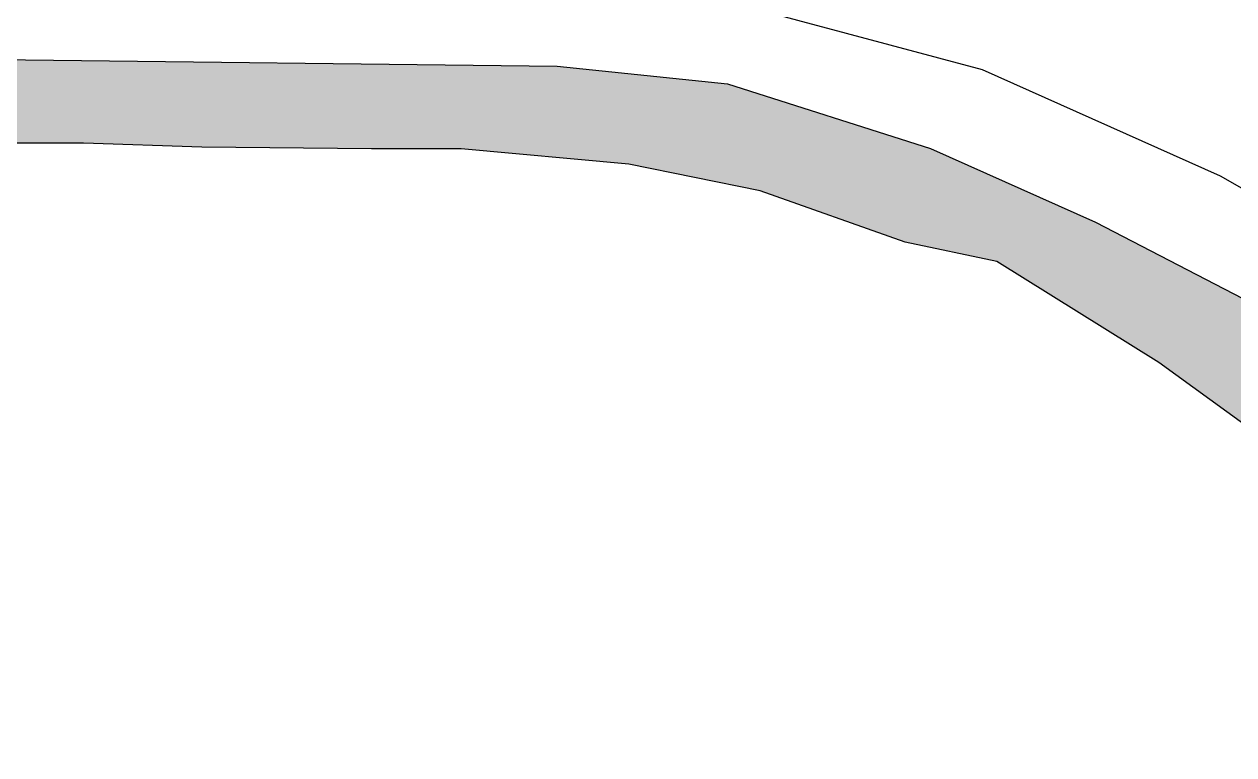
# Model space of a CAD drawing. Header units: millimetres. Extents: x 245 to 515, y 87 to 339.
# Drawn here: x 366.706 to 367.432, y 233.001 to 233.44 of the extents above; entities that cross this region are included whole.
import ezdxf

# ---------------------------------------------------------------- set-up
doc = ezdxf.new("R2010")
doc.units = ezdxf.units.MM
doc.layers.add('çziigi', color=10, linetype='Continuous')

msp = doc.modelspace()

# ---------------------------------------------------------------- hatches: boundary and pattern name
at = {"layer": 'çziigi'}
h = msp.add_hatch(color=256, dxfattribs=at)
h.dxf.hatch_style = 1
h.paths.add_polyline_path([(367.02554, 233.41456), (365.58933, 233.43136), (365.57519, 233.38503), (365.58108, 233.38469), (365.64175, 233.3824), (365.72647, 233.38583), (365.82148, 233.38355), (365.90161, 233.38583), (366.04928, 233.38126), (366.13056, 233.38011), (366.25992, 233.38011), (366.35493, 233.36868), (366.50195, 233.36377), (366.63703, 233.36834), (366.74121, 233.36834), (366.81218, 233.36605), (366.91406, 233.36491), (366.96787, 233.36491), (367.0686, 233.35576), (367.14759, 233.33975), (367.23459, 233.30886), (367.28954, 233.29742), (367.38684, 233.2368), (367.46143, 233.18253), (367.5015, 233.15393), (367.55416, 233.1139), (367.59766, 233.08873), (367.68809, 232.99265), (367.73161, 232.89392), (367.7648, 232.87104), (367.78312, 232.83558), (367.80716, 232.78869), (367.81975, 232.74408), (367.84494, 232.70061), (367.84722, 232.66135), (367.85524, 232.63161), (367.86439, 232.6053), (367.86897, 232.5687), (367.91018, 232.47948), (367.92934, 232.44989), (367.92825, 232.51619), (367.90881, 232.62546), (367.87861, 232.72998), (367.83871, 232.8302), (367.78365, 232.9317), (367.72109, 233.01899), (367.63691, 233.1216), (367.55602, 233.19488), (367.46543, 233.26061), (367.34896, 233.32096), (367.24974, 233.36514), (367.12787, 233.40393)])

# ---------------------------------------------------------------- linework, layer by layer
for p, q in [((362.63616, 233.46591), (367.02554, 233.41456)), ((367.28109, 233.41236), (367.144, 233.44898)), ((367.02554, 233.41456), (367.12787, 233.40393)), ((367.42404, 233.34863), (367.28109, 233.41236)), ((367.12787, 233.40393), (367.24974, 233.36514)), ((366.74121, 233.36834), (366.63703, 233.36834)), ((366.81218, 233.36605), (366.74121, 233.36834)), ((366.91406, 233.36491), (366.81218, 233.36605)), ((366.96787, 233.36491), (366.91406, 233.36491)), ((367.0686, 233.35576), (366.96787, 233.36491)), ((367.24974, 233.36514), (367.34896, 233.32096)), ((367.14759, 233.33975), (367.0686, 233.35576)), ((367.58263, 233.25735), (367.42404, 233.34863)), ((367.23459, 233.30886), (367.14759, 233.33975)), ((367.34896, 233.32096), (367.46543, 233.26061)), ((367.28954, 233.29742), (367.23459, 233.30886)), ((367.38684, 233.2368), (367.28954, 233.29742)), ((367.46143, 233.18253), (367.38684, 233.2368))]:
    msp.add_line(p, q, dxfattribs=at)

doc.saveas('drawing.dxf')
